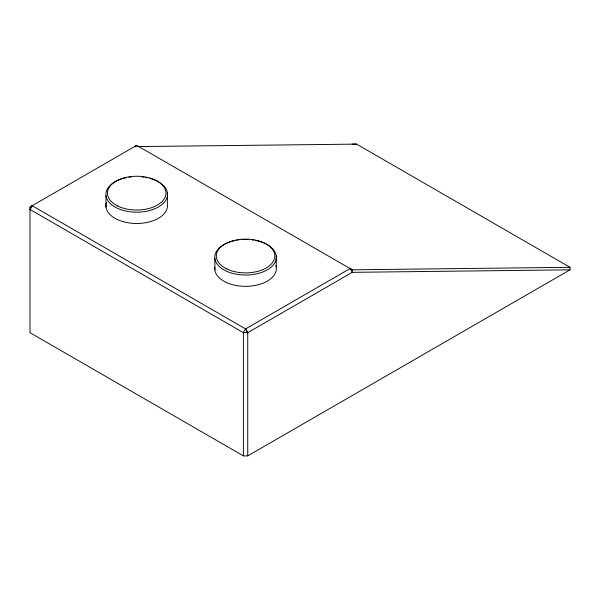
<?xml version="1.0" encoding="UTF-8"?>
<svg xmlns="http://www.w3.org/2000/svg" width="600" height="600" viewBox="0 0 600 600"><rect width="100%" height="100%" fill="white"/><g stroke="black" fill="none" stroke-linecap="round" stroke-linejoin="round"><path stroke-width="0.9" d="M30 209.483L32.175 205.702L245.565 328.913L247.74 332.685L247.74 455.88L243.39 455.88L30 332.685L30 206.97L32.175 205.702L30 209.483L243.39 332.685L247.74 332.685L352.26 272.34L570 269.827L570 267.315L356.61 144.12L352.26 144.12M570 267.315L352.26 269.827L350.032 268.597L245.565 328.913L243.39 332.685L243.39 455.88M352.26 269.827L350.093 268.567L352.26 272.34L352.26 269.827L136.695 145.358L134.512 146.632L136.26 146.632M30 206.97L136.695 145.358M247.74 455.88L570 269.827M137.317 146.595L356.61 144.12M245.565 328.897L247.74 332.685M276.263 255.847L276.263 267.15M214.868 258.66L214.868 269.962M167.392 192.99L167.392 204.292A30.795 17.775 0 0 1 135.105 223.455A30.795 17.775 0 0 1 106.41 202.478M105.998 195.81L105.998 207.112M149.933 178.35A30.795 17.775 0 0 1 160.125 205.935A30.795 17.775 0 0 1 111.33 204.48A30.795 17.775 0 0 1 126.398 177.645M128.955 177.195A30.795 17.775 0 0 1 131.595 176.865M142.282 176.917A30.795 17.775 0 0 1 144.03 177.135M145.762 177.413A30.795 17.775 0 0 1 147.465 177.743M255.487 240.428A30.795 17.775 0 0 1 270.472 267.712A30.795 17.775 0 0 1 220.897 267.892A30.795 17.775 0 0 1 235.267 240.502M236.962 240.188A30.795 17.775 0 0 1 238.702 239.925M241.358 239.647A30.795 17.775 0 0 1 248.505 239.558M252.03 239.873A30.795 17.775 0 0 1 253.77 240.12M275.933 265.612A30.795 17.775 0 0 1 246.923 286.32A30.795 17.775 0 0 1 214.868 267.173M117.712 205.995A29.25 16.89 0 0 0 165.458 196.208A29.25 16.89 0 0 0 126.907 177.225A29.25 16.89 0 0 0 117.712 205.995M226.583 268.853A29.25 16.89 0 0 0 274.335 259.065A29.25 16.89 0 0 0 235.778 240.083A29.25 16.89 0 0 0 226.583 268.853"/></g></svg>
